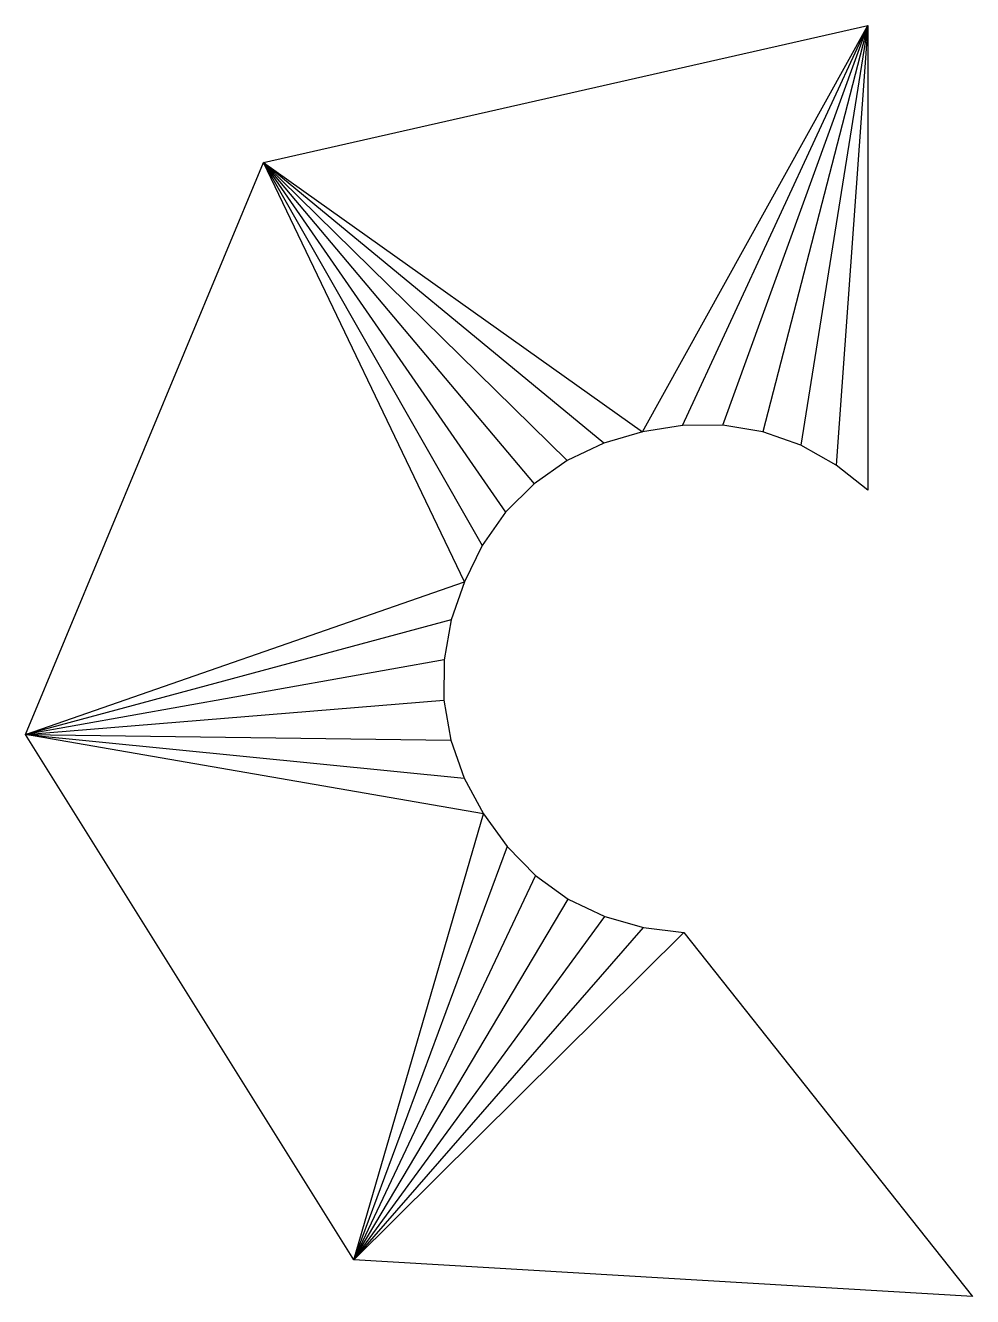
# Model space of a CAD drawing. Extents: x 171 to 783, y -1200 to -379.
import ezdxf

# ---------------------------------------------------------------- set-up
doc = ezdxf.new("R2010")
doc.units = 0

msp = doc.modelspace()

# ---------------------------------------------------------------- linework, layer by layer
at = {"layer": '1'}
msp.add_lwpolyline([(715.0512, -678.9124), (694.5167, -662.7936), (671.7647, -649.994), (647.166, -641.2539), (621.4154, -636.9653), (595.3107, -637.1224), (569.535, -641.2577), (544.5015, -648.6606), (520.8893, -659.7938), (499.5166, -674.7836), (481.1056, -693.2908), (466.1133, -714.6617), (454.5547, -738.0685), (446.0896, -762.7632), (441.4885, -788.4598), (441.3284, -814.5645), (445.751, -840.2924), (454.4883, -864.892), (466.874, -887.872), (482.1013, -909.076), (500.3835, -927.7106), (521.5707, -942.9614), (545.1051, -954.2581), (570.2189, -961.3842), (596.1255, -964.598), (782.5457, -1199.6459), (383.2464, -1175.9803), (171.2577, -836.7743), (324.9827, -467.493), (715.0512, -378.9124)], close=True, dxfattribs=at)
at = {"layer": '15'}
for p, q in [((324.9827, -467.493), (499.5166, -674.7836)), ((171.2577, -836.7743), (441.3284, -814.5645)), ((383.2464, -1175.9803), (521.5707, -942.9614))]:
    msp.add_line(p, q, dxfattribs=at)
for points in [[(596.1255, -964.598), (383.2464, -1175.9803), (466.874, -887.872), (171.2577, -836.7743), (454.5547, -738.0685), (324.9827, -467.493), (569.535, -641.2577), (715.0512, -378.9124), (694.5167, -662.7936)], [(595.3107, -637.1224), (715.0512, -378.9124), (671.7647, -649.994)], [(621.4154, -636.9653), (715.0512, -378.9124), (647.166, -641.2539)], [(520.8893, -659.7938), (324.9827, -467.493), (481.1056, -693.2908)], [(544.5015, -648.6606), (324.9827, -467.493), (466.1133, -714.6617)], [(446.0896, -762.7632), (171.2577, -836.7743), (454.4883, -864.892)], [(441.4885, -788.4598), (171.2577, -836.7743), (445.751, -840.2924)], [(482.1013, -909.076), (383.2464, -1175.9803), (570.2189, -961.3842)], [(500.3835, -927.7106), (383.2464, -1175.9803), (545.1051, -954.2581)]]:
    msp.add_lwpolyline(points, dxfattribs=at)

doc.saveas('drawing.dxf')
